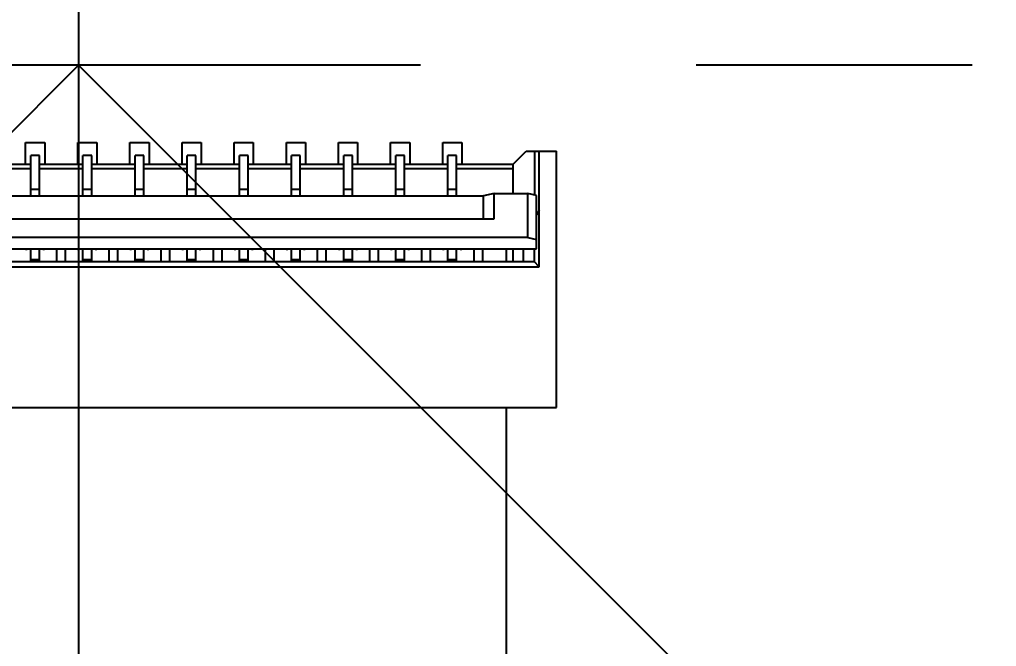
# Model space of a CAD drawing. Header units: millimetres. Extents: x 104 to 312, y 235 to 317.
# Drawn here: x 274.18 to 285.42, y 264.4 to 271.62 of the extents above; entities that cross this region are included whole.
import ezdxf

# ---------------------------------------------------------------- set-up
doc = ezdxf.new("R2010")
doc.units = ezdxf.units.MM
doc.header["$LTSCALE"] = 0.5
doc.header["$PDMODE"] = 3
doc.header["$PDSIZE"] = 0.3125
doc.linetypes.add('CENTER', pattern=[50.8, 31.75, -6.35, 6.35, -6.35])
doc.layers.get('0').update_dxf_attribs({"linetype": 'CONTINUOUS'})
doc.layers.get('Defpoints').update_dxf_attribs({"linetype": 'CONTINUOUS'})
doc.layers.add('dim', color=6, linetype='CONTINUOUS', lineweight=9)
doc.styles.add('Verdana', font='verdana.ttf', dxfattribs={"height": 2})
doc.dimstyles.new('aaaaaaaa 3.0', dxfattribs={"dimtxt": 2, "dimasz": 1.5, "dimexe": 1.25, "dimexo": 0.625, "dimtad": 1, "dimzin": 9, "dimdsep": 46, "dimtxsty": 'Verdana', "dimcen": 0, "dimadec": 1, "dimazin": 2, "dimtfac": 1, "dimtofl": 0, "dimtmove": 0, "dimatfit": 3, "dimfxl": 1, "dimlwd": 25, "dimlwe": 25, "dimarcsym": 0})

# ---------------------------------------------------------------- blocks, each defined once
blk = doc.blocks.new('*D35')
at = {"layer": 'Defpoints', "color": 0}
for p in [(274.862, 292.092), (302.362, 271.092), (310.905, 271.092)]:
    blk.add_point(p, dxfattribs=at)
at = {"layer": 'dim', "color": 0, "lineweight": 25}
for p, q in [((275.487, 292.092), (312.155, 292.092)), ((310.905, 290.592), (310.905, 272.592)), ((302.987, 271.092), (312.155, 271.092))]:
    blk.add_line(p, q, dxfattribs=at)
at = {"layer": 'dim', "color": 0}
for points in [[(311.155, 290.592), (310.655, 290.592), (310.905, 292.092)], [(310.655, 272.592), (311.155, 272.592), (310.905, 271.092)]]:
    blk.add_solid(points, dxfattribs=at)
at = {"layer": 'dim', "color": 0, "insert": (309.259, 281.592), "char_height": 2, "attachment_point": 5, "rotation": 90, "style": 'Verdana'}
blk.add_mtext('21', dxfattribs=at)

msp = doc.modelspace()

# ---------------------------------------------------------------- linework, layer by layer
at = {"color": 1, "linetype": 'CENTER'}
for p, q in [((274.862, 300.368), (274.862, 241.815)), ((304.195, 271.092), (245.528, 271.092)), ((274.862, 271.092), (255.447, 251.677)), ((274.862, 271.092), (294.277, 251.677))]:
    msp.add_line(p, q, dxfattribs=at)
at = {"linetype": 'Continuous'}
for p, q in [((274.252, 269.952), (274.252, 270.202)), ((274.252, 270.202), (274.472, 270.202)), ((274.472, 270.202), (274.472, 269.952)), ((274.852, 269.952), (274.852, 270.202)), ((274.852, 270.202), (275.072, 270.202)), ((275.072, 270.202), (275.072, 269.952)), ((275.452, 270.202), (275.672, 270.202)), ((275.452, 269.952), (275.452, 270.202)), ((275.672, 270.202), (275.672, 269.952)), ((276.052, 270.202), (276.272, 270.202)), ((276.052, 269.952), (276.052, 270.202)), ((276.272, 270.202), (276.272, 269.952)), ((276.652, 270.202), (276.872, 270.202)), ((276.652, 269.952), (276.652, 270.202)), ((276.872, 270.202), (276.872, 269.952)), ((277.252, 270.202), (277.472, 270.202)), ((277.252, 269.952), (277.252, 270.202)), ((277.472, 270.202), (277.472, 269.952)), ((277.852, 270.202), (278.072, 270.202)), ((277.852, 269.952), (277.852, 270.202)), ((278.072, 270.202), (278.072, 269.952)), ((278.452, 270.202), (278.672, 270.202)), ((278.452, 269.952), (278.452, 270.202)), ((278.672, 270.202), (278.672, 269.952)), ((279.052, 270.202), (279.272, 270.202)), ((279.052, 269.952), (279.052, 270.202)), ((279.272, 270.202), (279.272, 269.952)), ((274.312, 269.59), (274.312, 270.052)), ((274.412, 270.052), (274.312, 270.052)), ((274.412, 269.59), (274.412, 270.052)), ((274.912, 269.59), (274.912, 270.052)), ((275.012, 270.052), (274.912, 270.052)), ((275.012, 269.59), (275.012, 270.052)), ((275.612, 270.052), (275.512, 270.052)), ((275.512, 269.59), (275.512, 270.052)), ((275.612, 269.59), (275.612, 270.052)), ((276.212, 270.052), (276.112, 270.052)), ((276.112, 269.59), (276.112, 270.052)), ((276.212, 269.59), (276.212, 270.052)), ((276.812, 270.052), (276.712, 270.052)), ((276.712, 269.59), (276.712, 270.052)), ((276.812, 269.59), (276.812, 270.052)), ((277.412, 270.052), (277.312, 270.052)), ((277.312, 269.59), (277.312, 270.052)), ((277.412, 269.59), (277.412, 270.052)), ((278.012, 270.052), (277.912, 270.052)), ((277.912, 269.59), (277.912, 270.052)), ((278.012, 269.59), (278.012, 270.052)), ((278.612, 270.052), (278.512, 270.052)), ((278.512, 269.59), (278.512, 270.052)), ((278.612, 269.59), (278.612, 270.052)), ((279.212, 270.052), (279.112, 270.052)), ((279.112, 269.59), (279.112, 270.052)), ((279.212, 269.59), (279.212, 270.052)), ((279.862, 269.952), (280.012, 270.102)), ((280.012, 270.102), (280.362, 270.102)), ((280.112, 269.599), (280.112, 270.102)), ((280.162, 268.772), (280.162, 270.102)), ((280.362, 267.152), (280.362, 270.102)), ((273.812, 269.952), (274.312, 269.952)), ((274.412, 269.952), (274.912, 269.952)), ((275.012, 269.952), (275.512, 269.952)), ((275.612, 269.952), (276.112, 269.952)), ((276.212, 269.952), (276.712, 269.952)), ((276.812, 269.952), (277.312, 269.952)), ((277.412, 269.952), (277.912, 269.952)), ((278.012, 269.952), (278.512, 269.952)), ((278.612, 269.952), (279.112, 269.952)), ((279.212, 269.952), (279.862, 269.952)), ((279.862, 269.617), (279.862, 269.952)), ((274.312, 269.902), (273.812, 269.902)), ((274.912, 269.902), (274.412, 269.902)), ((275.512, 269.902), (275.012, 269.902)), ((276.112, 269.902), (275.612, 269.902)), ((276.712, 269.902), (276.212, 269.902)), ((277.312, 269.902), (276.812, 269.902)), ((277.912, 269.902), (277.412, 269.902)), ((278.512, 269.902), (278.012, 269.902)), ((279.112, 269.902), (278.612, 269.902)), ((279.862, 269.902), (279.212, 269.902)), ((268.002, 269.59), (279.522, 269.59)), ((274.412, 269.662), (274.312, 269.662)), ((275.012, 269.662), (274.912, 269.662)), ((275.612, 269.662), (275.512, 269.662)), ((276.212, 269.662), (276.112, 269.662)), ((276.812, 269.662), (276.712, 269.662)), ((277.412, 269.662), (277.312, 269.662)), ((278.012, 269.662), (277.912, 269.662)), ((278.612, 269.662), (278.512, 269.662)), ((279.212, 269.662), (279.112, 269.662)), ((279.642, 269.617), (279.522, 269.59)), ((279.522, 269.325), (279.522, 269.59)), ((279.642, 269.617), (280.032, 269.617)), ((279.642, 269.325), (279.642, 269.617)), ((280.132, 269.595), (280.032, 269.617)), ((280.032, 269.111), (280.032, 269.617)), ((280.132, 268.98), (280.132, 269.595)), ((280.162, 269.422), (280.132, 269.372)), ((267.882, 269.325), (279.642, 269.325)), ((280.032, 269.111), (267.492, 269.111)), ((280.032, 269.111), (280.132, 269.088)), ((267.392, 268.981), (280.132, 268.981)), ((267.392, 268.98), (280.132, 268.98)), ((274.262, 268.965), (274.262, 268.98)), ((274.312, 268.976), (274.262, 268.976)), ((274.312, 268.832), (274.312, 268.98)), ((274.412, 268.832), (274.412, 268.98)), ((274.462, 268.976), (274.412, 268.976)), ((274.462, 268.965), (274.462, 268.98)), ((274.612, 268.832), (274.612, 268.98)), ((274.712, 268.832), (274.712, 268.98)), ((274.862, 268.965), (274.862, 268.98)), ((274.912, 268.976), (274.862, 268.976)), ((274.912, 268.832), (274.912, 268.98)), ((275.012, 268.832), (275.012, 268.98)), ((275.062, 268.976), (275.012, 268.976)), ((275.062, 268.965), (275.062, 268.98)), ((275.212, 268.832), (275.212, 268.98)), ((275.312, 268.832), (275.312, 268.98)), ((275.462, 268.965), (275.462, 268.98)), ((275.512, 268.976), (275.462, 268.976)), ((275.512, 268.832), (275.512, 268.98)), ((275.612, 268.832), (275.612, 268.98)), ((275.662, 268.976), (275.612, 268.976)), ((275.662, 268.965), (275.662, 268.98)), ((275.812, 268.832), (275.812, 268.98)), ((275.912, 268.832), (275.912, 268.98)), ((276.062, 268.965), (276.062, 268.98)), ((276.112, 268.976), (276.062, 268.976)), ((276.112, 268.832), (276.112, 268.98)), ((276.212, 268.832), (276.212, 268.98)), ((276.262, 268.976), (276.212, 268.976)), ((276.262, 268.965), (276.262, 268.98)), ((276.412, 268.832), (276.412, 268.98)), ((276.512, 268.832), (276.512, 268.98)), ((276.662, 268.965), (276.662, 268.98)), ((276.712, 268.976), (276.662, 268.976)), ((276.712, 268.832), (276.712, 268.98)), ((276.812, 268.832), (276.812, 268.98)), ((276.862, 268.976), (276.812, 268.976)), ((276.862, 268.965), (276.862, 268.98)), ((277.012, 268.832), (277.012, 268.98)), ((277.112, 268.832), (277.112, 268.98)), ((277.262, 268.965), (277.262, 268.98)), ((277.312, 268.976), (277.262, 268.976)), ((277.312, 268.832), (277.312, 268.98)), ((277.412, 268.832), (277.412, 268.98)), ((277.462, 268.976), (277.412, 268.976)), ((277.462, 268.965), (277.462, 268.98)), ((277.612, 268.832), (277.612, 268.98)), ((277.712, 268.832), (277.712, 268.98)), ((277.862, 268.965), (277.862, 268.98)), ((277.912, 268.976), (277.862, 268.976)), ((277.912, 268.832), (277.912, 268.98)), ((278.012, 268.832), (278.012, 268.98)), ((278.062, 268.976), (278.012, 268.976)), ((278.062, 268.965), (278.062, 268.98)), ((278.212, 268.832), (278.212, 268.98)), ((278.312, 268.832), (278.312, 268.98)), ((278.462, 268.965), (278.462, 268.98)), ((278.512, 268.976), (278.462, 268.976)), ((278.512, 268.832), (278.512, 268.98)), ((278.612, 268.832), (278.612, 268.98)), ((278.662, 268.976), (278.612, 268.976)), ((278.662, 268.965), (278.662, 268.98)), ((278.812, 268.832), (278.812, 268.98)), ((278.912, 268.832), (278.912, 268.98)), ((279.062, 268.965), (279.062, 268.98)), ((279.112, 268.976), (279.062, 268.976)), ((279.112, 268.832), (279.112, 268.98)), ((279.212, 268.832), (279.212, 268.98)), ((279.262, 268.976), (279.212, 268.976)), ((279.262, 268.965), (279.262, 268.98)), ((279.412, 268.832), (279.412, 268.98)), ((279.512, 268.832), (279.512, 268.98)), ((279.785, 268.832), (279.785, 268.98)), ((279.862, 268.832), (279.862, 268.98)), ((279.982, 268.832), (279.982, 268.98)), ((280.102, 268.98), (280.102, 268.832)), ((267.422, 268.832), (280.102, 268.832)), ((274.412, 268.852), (274.312, 268.852)), ((275.012, 268.852), (274.912, 268.852)), ((275.612, 268.852), (275.512, 268.852)), ((276.212, 268.852), (276.112, 268.852)), ((276.812, 268.852), (276.712, 268.852)), ((277.412, 268.852), (277.312, 268.852)), ((278.012, 268.852), (277.912, 268.852)), ((278.612, 268.852), (278.512, 268.852)), ((279.212, 268.852), (279.112, 268.852)), ((280.162, 268.772), (280.102, 268.832)), ((267.362, 268.772), (280.162, 268.772)), ((267.162, 267.152), (280.362, 267.152)), ((279.785, 249.452), (279.785, 267.152))]:
    msp.add_line(p, q, dxfattribs=at)
msp.add_circle((274.862, 271.152), 27.5, dxfattribs=at)
at = {"color": 1, "linetype": 'CENTER'}
msp.add_circle((274.862, 271.092), 21, dxfattribs=at)
at = {"linetype": 'Continuous'}
for centre, radius, start, end in [((274.862, 271.152), 24.842, 307.5056, 229.1866), ((274.862, 271.092), 24.042, 0.146, 81.0412)]:
    msp.add_arc(centre, radius, start, end, dxfattribs=at)
msp.add_open_spline([(283.666, 246.8), (283.95, 246.966), (284.562, 247.339), (285.561, 247.973), (286.737, 248.77), (288.117, 249.805), (289.384, 250.884), (290.512, 251.942), (291.878, 253.313), (293.276, 254.905), (294.575, 256.685), (295.425, 258.036), (296.112, 259.299), (296.813, 260.762), (297.459, 262.353), (298.017, 264.034), (298.398, 265.505), (298.659, 266.902), (298.805, 268.307), (298.874, 269.726), (298.894, 270.675), (298.904, 271.153)], degree=3, knots=[0, 0, 0, 0, 0.03267, 0.071316, 0.117663, 0.173887, 0.242739, 0.283001, 0.327643, 0.435213, 0.493226, 0.546517, 0.593837, 0.636098, 0.70779, 0.764456, 0.812066, 0.858784, 0.905644, 0.952441, 1, 1, 1, 1], dxfattribs=at)

# ---------------------------------------------------------------- dimensions: what is measured, and where the dimension line sits
at = {"layer": 'dim'}
dim = msp.add_linear_dim(base=(310.905, 271.092), p1=(274.862, 292.092), p2=(302.362, 271.092), angle=90, dimstyle='aaaaaaaa 3.0', dxfattribs=at)
dim.commit()
dim.dimension.update_dxf_attribs({"geometry": '*D35', "text_midpoint": (309.259, 281.592)})

doc.saveas('drawing.dxf')
